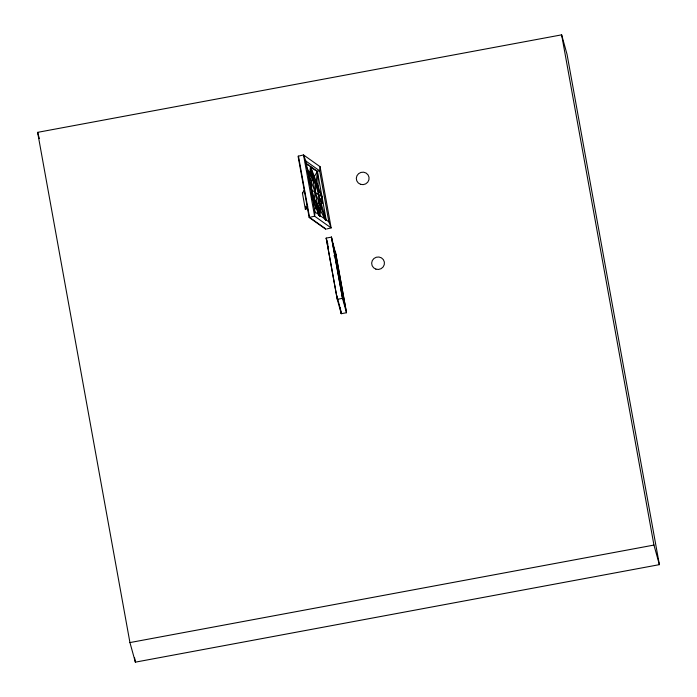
<?xml version="1.0" encoding="UTF-8"?>
<svg xmlns="http://www.w3.org/2000/svg" width="697" height="697" viewBox="0 0 697 697"><rect width="100%" height="100%" fill="white"/><g stroke="black" fill="none" stroke-linecap="round" stroke-linejoin="round"><path stroke-width="1.05" d="M309.076 179.321L310.505 166.435L309.999 166.557L315.175 170.225M313.528 206.382L317.405 171.331L305.33 162.767M325.708 229.2L309.154 217.455L298.072 156.224L303.526 154.943L305.826 161.016L315.053 212.045L314.6 216.166L331.153 227.91L327.102 228.869M320.08 166.688L319.618 170.809L328.853 221.829L331.153 227.91L320.08 166.688L303.526 154.943L314.6 216.166L309.154 217.455M319.845 216.479L322.023 196.842L310.505 166.435L312.169 199.237M310.06 183.912L317.405 171.331L326.248 220.226M314.373 209.945L322.023 196.842L306.445 166.975M307.708 206.556L305.382 209.457L302.428 193.13L304.119 190.386M305.382 209.457L307.638 205.789M316.577 171.523L319.618 170.809L305.826 161.016M309.241 173.431L309.747 173.309M310.47 175.783L310.975 175.661M313.833 176.69L314.347 176.568M313.223 177.735L313.728 177.622M315.375 185.193L315.88 185.071M317.675 186.822L318.18 186.709M311.167 189.619L322.023 196.842L321.509 196.963M302.428 193.13L303.056 192.982M314.617 192.067L315.122 191.945M311.402 194.236L311.907 194.114M318.067 194.515L318.573 194.393M313.859 198.941L314.364 198.819M316.926 204.822L317.431 204.7M320.751 203.838L321.256 203.716M316.002 206.399L316.508 206.277M315.392 207.445L315.898 207.323M320.376 207.27L320.881 207.148M318.764 208.351L319.27 208.229M37.621 132.352L561.634 34.85L567.062 54.427L659.379 564.648L135.366 662.15L129.938 642.573L37.621 132.352L39.337 138.529M333.915 255.799L336.015 255.407L331.432 237.119L326.196 238.095L337.27 299.318L341.26 313.711L346.505 312.735L335.423 251.504M129.938 642.573L653.952 545.071L659.379 564.648M305.687 163.499L308.274 165.337M315.053 212.045L328.853 221.829M326.091 229.104L309.538 217.359L298.455 156.137M310.984 192.346L325.22 219.633M307.063 170.66L325.865 220.322M312.064 197.19L318.973 215.434M326.039 220.278L310.505 166.435L319.357 215.329M308.989 180.183L319.148 215.425M332.687 243.419L336.015 255.407L346.505 312.735L342.515 298.342L331.432 237.119L342.515 298.342L337.27 299.318L326.196 238.095L327.904 244.255M341.922 294.439L345.242 306.436M327.451 244.394L328.557 248.393M336.677 295.415L339.727 306.41M340.005 307.403L341.26 313.711L340.119 307.377M561.634 34.85L653.952 545.071M320.934 193.775L321.317 195.901M322.284 201.215L322.667 203.341M305.46 206.251L306.009 209.309M134.599 657.872L135.366 662.15M317.405 171.331L319.688 216.436M360.515 184.304A6.412 6.238 -15.5 0 0 369.009 177.221A6.412 6.238 -15.5 0 0 358.589 173.666A6.412 6.238 -15.5 0 0 360.515 184.304M375.866 269.129A6.412 6.238 -15.5 0 0 384.361 262.046A6.412 6.238 -15.5 0 0 373.94 258.491A6.412 6.238 -15.5 0 0 375.866 269.129"/></g></svg>
